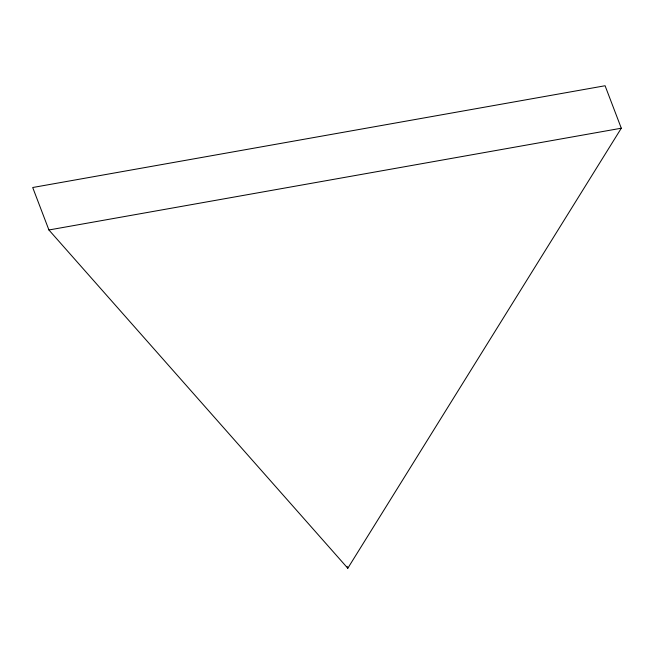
<?xml version="1.0" encoding="UTF-8"?>
<svg xmlns="http://www.w3.org/2000/svg" width="654" height="654" viewBox="0 0 654 654"><rect width="100%" height="100%" fill="white"/><g stroke="black" fill="none" stroke-linecap="round" stroke-linejoin="round"><path stroke-width="0.98" d="M347.797 568.252L621.3 128.217L605.081 85.748L32.7 187.51L48.919 229.979L347.797 568.252L347.078 566.364M48.919 229.979L621.3 128.217"/></g></svg>
